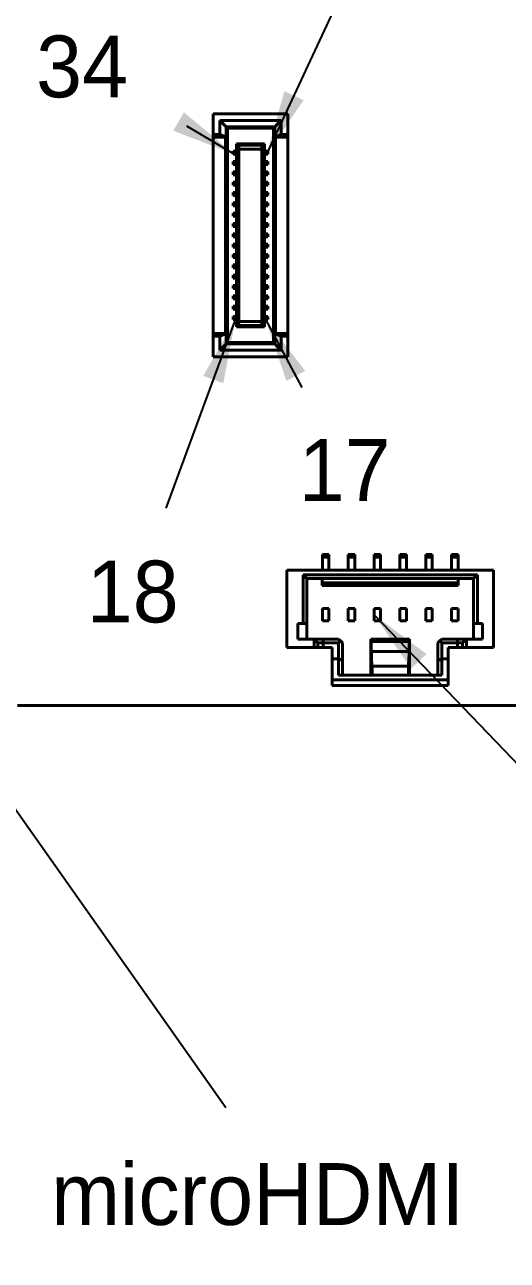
# Model space of a CAD drawing. Header units: millimetres. Extents: x 15 to 205, y 5 to 292.
# Drawn here: x 123.13 to 141.81, y 88.79 to 136.62 of the extents above; entities that cross this region are included whole.
import ezdxf

# ---------------------------------------------------------------- set-up
doc = ezdxf.new("R2010")
doc.units = ezdxf.units.MM
doc.layers.add('Annotations', color=7, linetype='Continuous')
doc.layers.add('Geometries', color=7, linetype='Continuous')
doc.dimstyles.new('ISO-25', dxfattribs={"dimtxt": 2.5, "dimasz": 2.5, "dimexe": 1.25, "dimexo": 0.625, "dimtad": 1, "dimtxsty": 'Standard', "dimcen": 2.5, "dimadec": 0, "dimazin": 0, "dimtfac": 1, "dimtmove": 0, "dimatfit": 3, "dimfxl": 1, "dimarcsym": 0})

msp = doc.modelspace()

# ---------------------------------------------------------------- linework, layer by layer
at = {"layer": 'Geometries', "linetype": 'Continuous', "lineweight": 40}
for p, q in [((130.428, 133.168), (133.308, 133.168)), ((130.428, 133.168), (130.428, 132.368)), ((133.308, 132.368), (133.308, 133.168)), ((130.678, 132.918), (130.928, 132.668)), ((133.058, 132.918), (130.678, 132.918)), ((130.678, 132.918), (130.678, 132.368)), ((130.928, 132.668), (130.978, 132.618)), ((130.928, 132.668), (130.928, 132.268)), ((132.808, 132.668), (130.928, 132.668)), ((130.978, 132.618), (130.978, 124.318)), ((130.978, 132.618), (132.758, 132.618)), ((132.808, 132.668), (132.758, 132.618)), ((132.758, 132.618), (132.758, 124.318)), ((133.058, 132.918), (132.808, 132.668)), ((132.808, 132.268), (132.808, 132.668)), ((133.058, 132.918), (133.058, 132.368)), ((130.428, 132.368), (130.678, 132.368)), ((130.428, 132.268), (130.428, 132.368)), ((130.428, 124.668), (130.428, 132.268)), ((130.903, 132.268), (130.428, 132.268)), ((130.678, 132.368), (130.928, 132.268)), ((130.903, 132.268), (130.903, 124.668)), ((130.928, 132.268), (130.903, 132.268)), ((130.928, 132.268), (130.928, 124.668)), ((133.058, 132.368), (132.808, 132.268)), ((132.808, 132.268), (132.808, 124.668)), ((132.833, 132.268), (132.808, 132.268)), ((132.833, 124.668), (132.833, 132.268)), ((132.833, 132.268), (133.308, 132.268)), ((133.058, 132.368), (133.308, 132.368)), ((133.308, 132.368), (133.308, 132.268)), ((133.308, 132.268), (133.308, 124.668)), ((131.193, 131.728), (131.215, 131.728)), ((131.193, 131.728), (131.193, 131.608)), ((131.193, 131.608), (131.215, 131.608)), ((131.264, 131.728), (131.215, 131.728)), ((131.215, 131.608), (131.215, 131.728)), ((131.264, 131.608), (131.215, 131.608)), ((131.264, 131.728), (131.323, 131.728)), ((131.323, 131.688), (131.264, 131.728)), ((131.323, 131.648), (131.264, 131.608)), ((131.323, 131.608), (131.264, 131.608)), ((131.323, 131.728), (131.323, 132.008)), ((131.323, 132.008), (131.373, 131.958)), ((131.323, 132.008), (132.413, 132.008)), ((131.323, 131.728), (131.373, 131.728)), ((131.373, 131.691), (131.323, 131.688)), ((131.323, 131.648), (131.323, 131.688)), ((131.373, 131.645), (131.323, 131.648)), ((131.323, 131.328), (131.323, 131.608)), ((131.373, 131.608), (131.323, 131.608)), ((131.423, 131.958), (131.373, 131.958)), ((131.373, 131.958), (131.373, 131.787)), ((131.373, 131.787), (131.423, 131.808)), ((131.373, 131.728), (131.373, 131.787)), ((131.373, 131.691), (131.373, 131.728)), ((131.373, 131.645), (131.373, 131.691)), ((131.373, 131.608), (131.373, 131.645)), ((131.373, 131.328), (131.373, 131.608)), ((131.423, 131.958), (131.423, 131.808)), ((132.313, 131.958), (131.423, 131.958)), ((131.423, 131.808), (132.313, 131.808)), ((131.423, 125.128), (131.423, 131.808)), ((132.313, 131.958), (132.363, 131.958)), ((132.313, 131.958), (132.313, 131.808)), ((132.313, 131.808), (132.313, 125.128)), ((132.363, 131.787), (132.313, 131.808)), ((132.413, 132.008), (132.363, 131.958)), ((132.363, 131.958), (132.363, 131.787)), ((132.363, 131.787), (132.363, 131.728)), ((132.413, 131.728), (132.363, 131.728)), ((132.363, 131.728), (132.363, 131.691)), ((132.363, 131.691), (132.413, 131.688)), ((132.363, 131.691), (132.363, 131.645)), ((132.363, 131.645), (132.413, 131.648)), ((132.363, 131.645), (132.363, 131.608)), ((132.363, 131.608), (132.413, 131.608)), ((132.363, 131.608), (132.363, 131.328)), ((132.413, 131.728), (132.413, 132.008)), ((132.413, 131.688), (132.472, 131.728)), ((132.472, 131.728), (132.413, 131.728)), ((132.413, 131.648), (132.413, 131.688)), ((132.413, 131.648), (132.472, 131.608)), ((132.413, 131.328), (132.413, 131.608)), ((132.413, 131.608), (132.472, 131.608)), ((132.472, 131.728), (132.521, 131.728)), ((132.472, 131.608), (132.521, 131.608)), ((132.543, 131.728), (132.521, 131.728)), ((132.521, 131.608), (132.521, 131.728)), ((132.543, 131.608), (132.521, 131.608)), ((132.543, 131.608), (132.543, 131.728)), ((131.193, 131.328), (131.215, 131.328)), ((131.193, 131.328), (131.193, 131.208)), ((131.193, 131.208), (131.215, 131.208)), ((131.264, 131.328), (131.215, 131.328)), ((131.215, 131.208), (131.215, 131.328)), ((131.264, 131.208), (131.215, 131.208)), ((131.264, 131.328), (131.323, 131.328)), ((131.323, 131.288), (131.264, 131.328)), ((131.323, 131.248), (131.264, 131.208)), ((131.323, 131.208), (131.264, 131.208)), ((131.323, 131.328), (131.373, 131.328)), ((131.373, 131.291), (131.323, 131.288)), ((131.323, 131.248), (131.323, 131.288)), ((131.373, 131.245), (131.323, 131.248)), ((131.323, 130.928), (131.323, 131.208)), ((131.373, 131.208), (131.323, 131.208)), ((131.373, 131.291), (131.373, 131.328)), ((131.373, 131.245), (131.373, 131.291)), ((131.373, 131.208), (131.373, 131.245)), ((131.373, 130.928), (131.373, 131.208)), ((132.363, 131.328), (132.363, 131.291)), ((132.413, 131.328), (132.363, 131.328)), ((132.363, 131.291), (132.413, 131.288)), ((132.363, 131.291), (132.363, 131.245)), ((132.363, 131.245), (132.413, 131.248)), ((132.363, 131.245), (132.363, 131.208)), ((132.363, 131.208), (132.413, 131.208)), ((132.363, 131.208), (132.363, 130.928)), ((132.413, 131.288), (132.472, 131.328)), ((132.472, 131.328), (132.413, 131.328)), ((132.413, 131.248), (132.413, 131.288)), ((132.413, 131.248), (132.472, 131.208)), ((132.413, 130.928), (132.413, 131.208)), ((132.413, 131.208), (132.472, 131.208)), ((132.472, 131.328), (132.521, 131.328)), ((132.472, 131.208), (132.521, 131.208)), ((132.543, 131.328), (132.521, 131.328)), ((132.521, 131.208), (132.521, 131.328)), ((132.543, 131.208), (132.521, 131.208)), ((132.543, 131.208), (132.543, 131.328)), ((131.193, 130.928), (131.215, 130.928)), ((131.193, 130.928), (131.193, 130.808)), ((131.193, 130.808), (131.215, 130.808)), ((131.264, 130.928), (131.215, 130.928)), ((131.215, 130.808), (131.215, 130.928)), ((131.264, 130.808), (131.215, 130.808)), ((131.264, 130.928), (131.323, 130.928)), ((131.323, 130.888), (131.264, 130.928)), ((131.323, 130.848), (131.264, 130.808)), ((131.323, 130.808), (131.264, 130.808)), ((131.323, 130.928), (131.373, 130.928)), ((131.373, 130.891), (131.323, 130.888)), ((131.323, 130.848), (131.323, 130.888)), ((131.373, 130.845), (131.323, 130.848)), ((131.323, 130.528), (131.323, 130.808)), ((131.373, 130.808), (131.323, 130.808)), ((131.373, 130.891), (131.373, 130.928)), ((131.373, 130.845), (131.373, 130.891)), ((131.373, 130.808), (131.373, 130.845)), ((131.373, 130.528), (131.373, 130.808)), ((132.413, 130.928), (132.363, 130.928)), ((132.363, 130.928), (132.363, 130.891)), ((132.363, 130.891), (132.413, 130.888)), ((132.363, 130.891), (132.363, 130.845)), ((132.363, 130.845), (132.413, 130.848)), ((132.363, 130.845), (132.363, 130.808)), ((132.363, 130.808), (132.413, 130.808)), ((132.363, 130.808), (132.363, 130.528)), ((132.472, 130.928), (132.413, 130.928)), ((132.413, 130.888), (132.472, 130.928)), ((132.413, 130.848), (132.413, 130.888)), ((132.413, 130.848), (132.472, 130.808)), ((132.413, 130.528), (132.413, 130.808)), ((132.413, 130.808), (132.472, 130.808)), ((132.472, 130.928), (132.521, 130.928)), ((132.472, 130.808), (132.521, 130.808)), ((132.543, 130.928), (132.521, 130.928)), ((132.521, 130.808), (132.521, 130.928)), ((132.543, 130.808), (132.521, 130.808)), ((132.543, 130.808), (132.543, 130.928)), ((131.193, 130.528), (131.215, 130.528)), ((131.193, 130.528), (131.193, 130.408)), ((131.193, 130.408), (131.215, 130.408)), ((131.193, 130.128), (131.215, 130.128)), ((131.193, 130.128), (131.193, 130.008)), ((131.264, 130.528), (131.215, 130.528)), ((131.215, 130.408), (131.215, 130.528)), ((131.264, 130.408), (131.215, 130.408)), ((131.264, 130.128), (131.215, 130.128)), ((131.215, 130.008), (131.215, 130.128)), ((131.264, 130.528), (131.323, 130.528)), ((131.323, 130.488), (131.264, 130.528)), ((131.323, 130.448), (131.264, 130.408)), ((131.323, 130.408), (131.264, 130.408)), ((131.264, 130.128), (131.323, 130.128)), ((131.323, 130.088), (131.264, 130.128)), ((131.323, 130.528), (131.373, 130.528)), ((131.373, 130.491), (131.323, 130.488)), ((131.323, 130.448), (131.323, 130.488)), ((131.373, 130.445), (131.323, 130.448)), ((131.323, 130.128), (131.323, 130.408)), ((131.373, 130.408), (131.323, 130.408)), ((131.323, 130.128), (131.373, 130.128)), ((131.373, 130.491), (131.373, 130.528)), ((131.373, 130.445), (131.373, 130.491)), ((131.373, 130.408), (131.373, 130.445)), ((131.373, 130.128), (131.373, 130.408)), ((131.373, 130.091), (131.373, 130.128)), ((132.413, 130.528), (132.363, 130.528)), ((132.363, 130.528), (132.363, 130.491)), ((132.363, 130.491), (132.413, 130.488)), ((132.363, 130.491), (132.363, 130.445)), ((132.363, 130.445), (132.413, 130.448)), ((132.363, 130.445), (132.363, 130.408)), ((132.363, 130.408), (132.413, 130.408)), ((132.363, 130.408), (132.363, 130.128)), ((132.413, 130.128), (132.363, 130.128)), ((132.363, 130.128), (132.363, 130.091)), ((132.413, 130.488), (132.472, 130.528)), ((132.472, 130.528), (132.413, 130.528)), ((132.413, 130.448), (132.413, 130.488)), ((132.413, 130.448), (132.472, 130.408)), ((132.413, 130.128), (132.413, 130.408)), ((132.413, 130.408), (132.472, 130.408)), ((132.472, 130.128), (132.413, 130.128)), ((132.413, 130.088), (132.472, 130.128)), ((132.472, 130.528), (132.521, 130.528)), ((132.472, 130.408), (132.521, 130.408)), ((132.472, 130.128), (132.521, 130.128)), ((132.543, 130.528), (132.521, 130.528)), ((132.521, 130.408), (132.521, 130.528)), ((132.543, 130.408), (132.521, 130.408)), ((132.521, 130.008), (132.521, 130.128)), ((132.543, 130.128), (132.521, 130.128)), ((132.543, 130.408), (132.543, 130.528)), ((132.543, 130.008), (132.543, 130.128)), ((131.193, 130.008), (131.215, 130.008)), ((131.193, 129.728), (131.215, 129.728)), ((131.193, 129.728), (131.193, 129.608)), ((131.264, 130.008), (131.215, 130.008)), ((131.264, 129.728), (131.215, 129.728)), ((131.215, 129.608), (131.215, 129.728)), ((131.323, 130.048), (131.264, 130.008)), ((131.323, 130.008), (131.264, 130.008)), ((131.264, 129.728), (131.323, 129.728)), ((131.323, 129.688), (131.264, 129.728)), ((131.323, 129.648), (131.264, 129.608)), ((131.373, 130.091), (131.323, 130.088)), ((131.323, 130.048), (131.323, 130.088)), ((131.373, 130.045), (131.323, 130.048)), ((131.323, 129.728), (131.323, 130.008)), ((131.373, 130.008), (131.323, 130.008)), ((131.323, 129.728), (131.373, 129.728)), ((131.373, 129.691), (131.323, 129.688)), ((131.323, 129.648), (131.323, 129.688)), ((131.373, 129.645), (131.323, 129.648)), ((131.373, 130.045), (131.373, 130.091)), ((131.373, 130.008), (131.373, 130.045)), ((131.373, 129.728), (131.373, 130.008)), ((131.373, 129.691), (131.373, 129.728)), ((131.373, 129.645), (131.373, 129.691)), ((131.373, 129.608), (131.373, 129.645)), ((132.363, 130.091), (132.413, 130.088)), ((132.363, 130.091), (132.363, 130.045)), ((132.363, 130.045), (132.413, 130.048)), ((132.363, 130.045), (132.363, 130.008)), ((132.363, 130.008), (132.413, 130.008)), ((132.363, 130.008), (132.363, 129.728)), ((132.413, 129.728), (132.363, 129.728)), ((132.363, 129.728), (132.363, 129.691)), ((132.363, 129.691), (132.363, 129.645)), ((132.363, 129.691), (132.413, 129.688)), ((132.363, 129.645), (132.413, 129.648)), ((132.363, 129.645), (132.363, 129.608)), ((132.413, 130.048), (132.413, 130.088)), ((132.413, 130.048), (132.472, 130.008)), ((132.413, 129.728), (132.413, 130.008)), ((132.413, 130.008), (132.472, 130.008)), ((132.413, 129.688), (132.472, 129.728)), ((132.472, 129.728), (132.413, 129.728)), ((132.413, 129.648), (132.413, 129.688)), ((132.413, 129.648), (132.472, 129.608)), ((132.472, 130.008), (132.521, 130.008)), ((132.472, 129.728), (132.521, 129.728)), ((132.543, 130.008), (132.521, 130.008)), ((132.521, 129.608), (132.521, 129.728)), ((132.543, 129.728), (132.521, 129.728)), ((132.543, 129.608), (132.543, 129.728)), ((131.193, 129.608), (131.215, 129.608)), ((131.193, 129.328), (131.193, 129.208)), ((131.193, 129.328), (131.215, 129.328)), ((131.193, 129.208), (131.215, 129.208)), ((131.264, 129.608), (131.215, 129.608)), ((131.264, 129.328), (131.215, 129.328)), ((131.215, 129.208), (131.215, 129.328)), ((131.264, 129.208), (131.215, 129.208)), ((131.323, 129.608), (131.264, 129.608)), ((131.264, 129.328), (131.323, 129.328)), ((131.323, 129.288), (131.264, 129.328)), ((131.323, 129.248), (131.264, 129.208)), ((131.323, 129.208), (131.264, 129.208)), ((131.323, 129.328), (131.323, 129.608)), ((131.373, 129.608), (131.323, 129.608)), ((131.323, 129.328), (131.373, 129.328)), ((131.373, 129.291), (131.323, 129.288)), ((131.323, 129.248), (131.323, 129.288)), ((131.373, 129.245), (131.323, 129.248)), ((131.323, 128.928), (131.323, 129.208)), ((131.373, 129.208), (131.323, 129.208)), ((131.373, 129.328), (131.373, 129.608)), ((131.373, 129.291), (131.373, 129.328)), ((131.373, 129.245), (131.373, 129.291)), ((131.373, 129.208), (131.373, 129.245)), ((131.373, 128.928), (131.373, 129.208)), ((132.363, 129.608), (132.413, 129.608)), ((132.363, 129.608), (132.363, 129.328)), ((132.413, 129.328), (132.363, 129.328)), ((132.363, 129.328), (132.363, 129.291)), ((132.363, 129.291), (132.413, 129.288)), ((132.363, 129.291), (132.363, 129.245)), ((132.363, 129.245), (132.413, 129.248)), ((132.363, 129.245), (132.363, 129.208)), ((132.363, 129.208), (132.413, 129.208)), ((132.363, 129.208), (132.363, 128.928)), ((132.413, 129.328), (132.413, 129.608)), ((132.413, 129.608), (132.472, 129.608)), ((132.472, 129.328), (132.413, 129.328)), ((132.413, 129.288), (132.472, 129.328)), ((132.413, 129.248), (132.413, 129.288)), ((132.413, 129.248), (132.472, 129.208)), ((132.413, 128.928), (132.413, 129.208)), ((132.413, 129.208), (132.472, 129.208)), ((132.472, 129.608), (132.521, 129.608)), ((132.472, 129.328), (132.521, 129.328)), ((132.472, 129.208), (132.521, 129.208)), ((132.543, 129.608), (132.521, 129.608)), ((132.543, 129.328), (132.521, 129.328)), ((132.521, 129.208), (132.521, 129.328)), ((132.543, 129.208), (132.521, 129.208)), ((132.543, 129.208), (132.543, 129.328)), ((131.193, 128.928), (131.215, 128.928)), ((131.193, 128.928), (131.193, 128.808)), ((131.193, 128.808), (131.215, 128.808)), ((131.264, 128.928), (131.215, 128.928)), ((131.215, 128.808), (131.215, 128.928)), ((131.264, 128.808), (131.215, 128.808)), ((131.264, 128.928), (131.323, 128.928)), ((131.323, 128.888), (131.264, 128.928)), ((131.323, 128.848), (131.264, 128.808)), ((131.323, 128.808), (131.264, 128.808)), ((131.323, 128.928), (131.373, 128.928)), ((131.373, 128.891), (131.323, 128.888)), ((131.323, 128.848), (131.323, 128.888)), ((131.373, 128.845), (131.323, 128.848)), ((131.323, 128.528), (131.323, 128.808)), ((131.373, 128.808), (131.323, 128.808)), ((131.373, 128.891), (131.373, 128.928)), ((131.373, 128.845), (131.373, 128.891)), ((131.373, 128.808), (131.373, 128.845)), ((131.373, 128.528), (131.373, 128.808)), ((132.413, 128.928), (132.363, 128.928)), ((132.363, 128.928), (132.363, 128.891)), ((132.363, 128.891), (132.413, 128.888)), ((132.363, 128.891), (132.363, 128.845)), ((132.363, 128.845), (132.413, 128.848)), ((132.363, 128.845), (132.363, 128.808)), ((132.363, 128.808), (132.363, 128.528)), ((132.363, 128.808), (132.413, 128.808)), ((132.472, 128.928), (132.413, 128.928)), ((132.413, 128.888), (132.472, 128.928)), ((132.413, 128.848), (132.413, 128.888)), ((132.413, 128.848), (132.472, 128.808)), ((132.413, 128.528), (132.413, 128.808)), ((132.413, 128.808), (132.472, 128.808)), ((132.472, 128.928), (132.521, 128.928)), ((132.472, 128.808), (132.521, 128.808)), ((132.521, 128.808), (132.521, 128.928)), ((132.543, 128.928), (132.521, 128.928)), ((132.543, 128.808), (132.521, 128.808)), ((132.543, 128.808), (132.543, 128.928)), ((131.193, 128.528), (131.193, 128.408)), ((131.193, 128.528), (131.215, 128.528)), ((131.193, 128.408), (131.215, 128.408)), ((131.264, 128.528), (131.215, 128.528)), ((131.215, 128.408), (131.215, 128.528)), ((131.264, 128.408), (131.215, 128.408)), ((131.264, 128.528), (131.323, 128.528)), ((131.323, 128.488), (131.264, 128.528)), ((131.323, 128.448), (131.264, 128.408)), ((131.323, 128.408), (131.264, 128.408)), ((131.323, 128.528), (131.373, 128.528)), ((131.373, 128.491), (131.323, 128.488)), ((131.323, 128.448), (131.323, 128.488)), ((131.373, 128.445), (131.323, 128.448)), ((131.323, 128.128), (131.323, 128.408)), ((131.373, 128.408), (131.323, 128.408)), ((131.373, 128.491), (131.373, 128.528)), ((131.373, 128.445), (131.373, 128.491)), ((131.373, 128.408), (131.373, 128.445)), ((131.373, 128.128), (131.373, 128.408)), ((132.363, 128.528), (132.363, 128.491)), ((132.413, 128.528), (132.363, 128.528)), ((132.363, 128.491), (132.413, 128.488)), ((132.363, 128.491), (132.363, 128.445)), ((132.363, 128.445), (132.413, 128.448)), ((132.363, 128.445), (132.363, 128.408)), ((132.363, 128.408), (132.413, 128.408)), ((132.363, 128.408), (132.363, 128.128)), ((132.472, 128.528), (132.413, 128.528)), ((132.413, 128.488), (132.472, 128.528)), ((132.413, 128.448), (132.413, 128.488)), ((132.413, 128.448), (132.472, 128.408)), ((132.413, 128.128), (132.413, 128.408)), ((132.413, 128.408), (132.472, 128.408)), ((132.472, 128.528), (132.521, 128.528)), ((132.472, 128.408), (132.521, 128.408)), ((132.543, 128.528), (132.521, 128.528)), ((132.521, 128.408), (132.521, 128.528)), ((132.543, 128.408), (132.521, 128.408)), ((132.543, 128.408), (132.543, 128.528)), ((131.193, 128.128), (131.215, 128.128)), ((131.193, 128.128), (131.193, 128.008)), ((131.193, 128.008), (131.215, 128.008)), ((131.193, 127.728), (131.215, 127.728)), ((131.193, 127.728), (131.193, 127.608)), ((131.264, 128.128), (131.215, 128.128)), ((131.215, 128.008), (131.215, 128.128)), ((131.264, 128.008), (131.215, 128.008)), ((131.264, 127.728), (131.215, 127.728)), ((131.215, 127.608), (131.215, 127.728)), ((131.264, 128.128), (131.323, 128.128)), ((131.323, 128.088), (131.264, 128.128)), ((131.323, 128.048), (131.264, 128.008)), ((131.323, 128.008), (131.264, 128.008)), ((131.323, 127.688), (131.264, 127.728)), ((131.264, 127.728), (131.323, 127.728)), ((131.323, 128.128), (131.373, 128.128)), ((131.373, 128.091), (131.323, 128.088)), ((131.323, 128.048), (131.323, 128.088)), ((131.373, 128.045), (131.323, 128.048)), ((131.323, 127.728), (131.323, 128.008)), ((131.373, 128.008), (131.323, 128.008)), ((131.323, 127.728), (131.373, 127.728)), ((131.373, 128.091), (131.373, 128.128)), ((131.373, 128.045), (131.373, 128.091)), ((131.373, 128.008), (131.373, 128.045)), ((131.373, 127.728), (131.373, 128.008)), ((131.373, 127.691), (131.373, 127.728)), ((132.413, 128.128), (132.363, 128.128)), ((132.363, 128.128), (132.363, 128.091)), ((132.363, 128.091), (132.413, 128.088)), ((132.363, 128.091), (132.363, 128.045)), ((132.363, 128.045), (132.413, 128.048)), ((132.363, 128.045), (132.363, 128.008)), ((132.363, 128.008), (132.413, 128.008)), ((132.363, 128.008), (132.363, 127.728)), ((132.363, 127.728), (132.363, 127.691)), ((132.413, 127.728), (132.363, 127.728)), ((132.413, 128.088), (132.472, 128.128)), ((132.472, 128.128), (132.413, 128.128)), ((132.413, 128.048), (132.413, 128.088)), ((132.413, 128.048), (132.472, 128.008)), ((132.413, 127.728), (132.413, 128.008)), ((132.413, 128.008), (132.472, 128.008)), ((132.472, 127.728), (132.413, 127.728)), ((132.413, 127.688), (132.472, 127.728)), ((132.472, 128.128), (132.521, 128.128)), ((132.472, 128.008), (132.521, 128.008)), ((132.472, 127.728), (132.521, 127.728)), ((132.543, 128.128), (132.521, 128.128)), ((132.521, 128.008), (132.521, 128.128)), ((132.543, 128.008), (132.521, 128.008)), ((132.521, 127.608), (132.521, 127.728)), ((132.543, 127.728), (132.521, 127.728)), ((132.543, 128.008), (132.543, 128.128)), ((132.543, 127.608), (132.543, 127.728)), ((131.193, 127.608), (131.215, 127.608)), ((131.193, 127.328), (131.193, 127.208)), ((131.193, 127.328), (131.215, 127.328)), ((131.264, 127.608), (131.215, 127.608)), ((131.215, 127.208), (131.215, 127.328)), ((131.264, 127.328), (131.215, 127.328)), ((131.323, 127.648), (131.264, 127.608)), ((131.323, 127.608), (131.264, 127.608)), ((131.264, 127.328), (131.323, 127.328)), ((131.323, 127.288), (131.264, 127.328)), ((131.323, 127.248), (131.264, 127.208)), ((131.373, 127.691), (131.323, 127.688)), ((131.323, 127.648), (131.323, 127.688)), ((131.373, 127.645), (131.323, 127.648)), ((131.323, 127.328), (131.323, 127.608)), ((131.373, 127.608), (131.323, 127.608)), ((131.323, 127.328), (131.373, 127.328)), ((131.373, 127.291), (131.323, 127.288)), ((131.323, 127.248), (131.323, 127.288)), ((131.373, 127.245), (131.323, 127.248)), ((131.373, 127.645), (131.373, 127.691)), ((131.373, 127.608), (131.373, 127.645)), ((131.373, 127.328), (131.373, 127.608)), ((131.373, 127.291), (131.373, 127.328)), ((131.373, 127.245), (131.373, 127.291)), ((131.373, 127.208), (131.373, 127.245)), ((132.363, 127.691), (132.413, 127.688)), ((132.363, 127.691), (132.363, 127.645)), ((132.363, 127.645), (132.413, 127.648)), ((132.363, 127.645), (132.363, 127.608)), ((132.363, 127.608), (132.413, 127.608)), ((132.363, 127.608), (132.363, 127.328)), ((132.413, 127.328), (132.363, 127.328)), ((132.363, 127.328), (132.363, 127.291)), ((132.363, 127.291), (132.413, 127.288)), ((132.363, 127.291), (132.363, 127.245)), ((132.363, 127.245), (132.413, 127.248)), ((132.363, 127.245), (132.363, 127.208)), ((132.413, 127.648), (132.413, 127.688)), ((132.413, 127.648), (132.472, 127.608)), ((132.413, 127.328), (132.413, 127.608)), ((132.413, 127.608), (132.472, 127.608)), ((132.413, 127.288), (132.472, 127.328)), ((132.472, 127.328), (132.413, 127.328)), ((132.413, 127.248), (132.413, 127.288)), ((132.413, 127.248), (132.472, 127.208)), ((132.472, 127.608), (132.521, 127.608)), ((132.472, 127.328), (132.521, 127.328)), ((132.543, 127.608), (132.521, 127.608)), ((132.543, 127.328), (132.521, 127.328)), ((132.521, 127.208), (132.521, 127.328)), ((132.543, 127.208), (132.543, 127.328)), ((131.193, 127.208), (131.215, 127.208)), ((131.193, 126.928), (131.215, 126.928)), ((131.193, 126.928), (131.193, 126.808)), ((131.193, 126.808), (131.215, 126.808)), ((131.264, 127.208), (131.215, 127.208)), ((131.215, 126.808), (131.215, 126.928)), ((131.264, 126.928), (131.215, 126.928)), ((131.264, 126.808), (131.215, 126.808)), ((131.323, 127.208), (131.264, 127.208)), ((131.264, 126.928), (131.323, 126.928)), ((131.323, 126.888), (131.264, 126.928)), ((131.323, 126.848), (131.264, 126.808)), ((131.323, 126.808), (131.264, 126.808)), ((131.323, 126.928), (131.323, 127.208)), ((131.373, 127.208), (131.323, 127.208)), ((131.323, 126.928), (131.373, 126.928)), ((131.373, 126.891), (131.323, 126.888)), ((131.323, 126.848), (131.323, 126.888)), ((131.373, 126.845), (131.323, 126.848)), ((131.323, 126.528), (131.323, 126.808)), ((131.373, 126.808), (131.323, 126.808)), ((131.373, 126.928), (131.373, 127.208)), ((131.373, 126.891), (131.373, 126.928)), ((131.373, 126.845), (131.373, 126.891)), ((131.373, 126.808), (131.373, 126.845)), ((131.373, 126.528), (131.373, 126.808)), ((132.363, 127.208), (132.413, 127.208)), ((132.363, 127.208), (132.363, 126.928)), ((132.413, 126.928), (132.363, 126.928)), ((132.363, 126.928), (132.363, 126.891)), ((132.363, 126.891), (132.413, 126.888)), ((132.363, 126.891), (132.363, 126.845)), ((132.363, 126.845), (132.413, 126.848)), ((132.363, 126.845), (132.363, 126.808)), ((132.363, 126.808), (132.363, 126.528)), ((132.363, 126.808), (132.413, 126.808)), ((132.413, 126.928), (132.413, 127.208)), ((132.413, 127.208), (132.472, 127.208)), ((132.413, 126.888), (132.472, 126.928)), ((132.472, 126.928), (132.413, 126.928)), ((132.413, 126.848), (132.413, 126.888)), ((132.413, 126.848), (132.472, 126.808)), ((132.413, 126.528), (132.413, 126.808)), ((132.413, 126.808), (132.472, 126.808)), ((132.472, 127.208), (132.521, 127.208)), ((132.472, 126.928), (132.521, 126.928)), ((132.472, 126.808), (132.521, 126.808)), ((132.543, 127.208), (132.521, 127.208)), ((132.543, 126.928), (132.521, 126.928)), ((132.521, 126.808), (132.521, 126.928)), ((132.543, 126.808), (132.521, 126.808)), ((132.543, 126.808), (132.543, 126.928)), ((131.193, 126.528), (131.215, 126.528)), ((131.193, 126.528), (131.193, 126.408)), ((131.193, 126.408), (131.215, 126.408)), ((131.215, 126.408), (131.215, 126.528)), ((131.264, 126.528), (131.215, 126.528)), ((131.264, 126.408), (131.215, 126.408)), ((131.264, 126.528), (131.323, 126.528)), ((131.323, 126.488), (131.264, 126.528)), ((131.323, 126.448), (131.264, 126.408)), ((131.323, 126.408), (131.264, 126.408)), ((131.323, 126.528), (131.373, 126.528)), ((131.373, 126.491), (131.323, 126.488)), ((131.323, 126.448), (131.323, 126.488)), ((131.373, 126.445), (131.323, 126.448)), ((131.323, 126.128), (131.323, 126.408)), ((131.373, 126.408), (131.323, 126.408)), ((131.373, 126.491), (131.373, 126.528)), ((131.373, 126.445), (131.373, 126.491)), ((131.373, 126.408), (131.373, 126.445)), ((131.373, 126.128), (131.373, 126.408)), ((132.413, 126.528), (132.363, 126.528)), ((132.363, 126.528), (132.363, 126.491)), ((132.363, 126.491), (132.413, 126.488)), ((132.363, 126.491), (132.363, 126.445)), ((132.363, 126.445), (132.413, 126.448)), ((132.363, 126.445), (132.363, 126.408)), ((132.363, 126.408), (132.413, 126.408)), ((132.363, 126.408), (132.363, 126.128)), ((132.472, 126.528), (132.413, 126.528)), ((132.413, 126.488), (132.472, 126.528)), ((132.413, 126.448), (132.413, 126.488)), ((132.413, 126.448), (132.472, 126.408)), ((132.413, 126.128), (132.413, 126.408)), ((132.413, 126.408), (132.472, 126.408)), ((132.472, 126.528), (132.521, 126.528)), ((132.472, 126.408), (132.521, 126.408)), ((132.521, 126.408), (132.521, 126.528)), ((132.543, 126.528), (132.521, 126.528)), ((132.543, 126.408), (132.521, 126.408)), ((132.543, 126.408), (132.543, 126.528)), ((131.193, 126.128), (131.215, 126.128)), ((131.193, 126.128), (131.193, 126.008)), ((131.193, 126.008), (131.215, 126.008)), ((131.264, 126.128), (131.215, 126.128)), ((131.215, 126.008), (131.215, 126.128)), ((131.264, 126.008), (131.215, 126.008)), ((131.264, 126.128), (131.323, 126.128)), ((131.323, 126.088), (131.264, 126.128)), ((131.323, 126.048), (131.264, 126.008)), ((131.323, 126.008), (131.264, 126.008)), ((131.323, 126.128), (131.373, 126.128)), ((131.373, 126.091), (131.323, 126.088)), ((131.323, 126.048), (131.323, 126.088)), ((131.373, 126.045), (131.323, 126.048)), ((131.323, 125.728), (131.323, 126.008)), ((131.373, 126.008), (131.323, 126.008)), ((131.373, 126.091), (131.373, 126.128)), ((131.373, 126.045), (131.373, 126.091)), ((131.373, 126.008), (131.373, 126.045)), ((131.373, 125.728), (131.373, 126.008)), ((132.413, 126.128), (132.363, 126.128)), ((132.363, 126.128), (132.363, 126.091)), ((132.363, 126.091), (132.363, 126.045)), ((132.363, 126.091), (132.413, 126.088)), ((132.363, 126.045), (132.413, 126.048)), ((132.363, 126.045), (132.363, 126.008)), ((132.363, 126.008), (132.363, 125.728)), ((132.363, 126.008), (132.413, 126.008)), ((132.472, 126.128), (132.413, 126.128)), ((132.413, 126.088), (132.472, 126.128)), ((132.413, 126.048), (132.413, 126.088)), ((132.413, 126.048), (132.472, 126.008)), ((132.413, 125.728), (132.413, 126.008)), ((132.413, 126.008), (132.472, 126.008)), ((132.472, 126.128), (132.521, 126.128)), ((132.472, 126.008), (132.521, 126.008)), ((132.521, 126.008), (132.521, 126.128)), ((132.543, 126.128), (132.521, 126.128)), ((132.543, 126.008), (132.521, 126.008)), ((132.543, 126.008), (132.543, 126.128)), ((131.193, 125.728), (131.215, 125.728)), ((131.193, 125.728), (131.193, 125.608)), ((131.193, 125.608), (131.215, 125.608)), ((131.193, 125.328), (131.215, 125.328)), ((131.193, 125.328), (131.193, 125.208)), ((131.264, 125.728), (131.215, 125.728)), ((131.215, 125.608), (131.215, 125.728)), ((131.264, 125.608), (131.215, 125.608)), ((131.264, 125.328), (131.215, 125.328)), ((131.215, 125.208), (131.215, 125.328)), ((131.264, 125.728), (131.323, 125.728)), ((131.323, 125.688), (131.264, 125.728)), ((131.323, 125.648), (131.264, 125.608)), ((131.323, 125.608), (131.264, 125.608)), ((131.264, 125.328), (131.323, 125.328)), ((131.323, 125.288), (131.264, 125.328)), ((131.323, 125.728), (131.373, 125.728)), ((131.373, 125.691), (131.323, 125.688)), ((131.323, 125.648), (131.323, 125.688)), ((131.373, 125.645), (131.323, 125.648)), ((131.323, 125.328), (131.323, 125.608)), ((131.373, 125.608), (131.323, 125.608)), ((131.323, 125.328), (131.373, 125.328)), ((131.373, 125.691), (131.373, 125.728)), ((131.373, 125.645), (131.373, 125.691)), ((131.373, 125.608), (131.373, 125.645)), ((131.373, 125.328), (131.373, 125.608)), ((131.373, 125.291), (131.373, 125.328)), ((132.413, 125.728), (132.363, 125.728)), ((132.363, 125.728), (132.363, 125.691)), ((132.363, 125.691), (132.413, 125.688)), ((132.363, 125.691), (132.363, 125.645)), ((132.363, 125.645), (132.413, 125.648)), ((132.363, 125.645), (132.363, 125.608)), ((132.363, 125.608), (132.413, 125.608)), ((132.363, 125.608), (132.363, 125.328)), ((132.413, 125.328), (132.363, 125.328)), ((132.363, 125.328), (132.363, 125.291)), ((132.472, 125.728), (132.413, 125.728)), ((132.413, 125.688), (132.472, 125.728)), ((132.413, 125.648), (132.413, 125.688)), ((132.413, 125.648), (132.472, 125.608)), ((132.413, 125.328), (132.413, 125.608)), ((132.413, 125.608), (132.472, 125.608)), ((132.413, 125.288), (132.472, 125.328)), ((132.472, 125.328), (132.413, 125.328)), ((132.472, 125.728), (132.521, 125.728)), ((132.472, 125.608), (132.521, 125.608)), ((132.472, 125.328), (132.521, 125.328)), ((132.543, 125.728), (132.521, 125.728)), ((132.521, 125.608), (132.521, 125.728)), ((132.543, 125.608), (132.521, 125.608)), ((132.543, 125.328), (132.521, 125.328)), ((132.521, 125.208), (132.521, 125.328)), ((132.543, 125.608), (132.543, 125.728)), ((132.543, 125.208), (132.543, 125.328)), ((131.193, 125.208), (131.215, 125.208)), ((131.264, 125.208), (131.215, 125.208)), ((131.323, 125.248), (131.264, 125.208)), ((131.323, 125.208), (131.264, 125.208)), ((131.373, 125.291), (131.323, 125.288)), ((131.323, 125.248), (131.323, 125.288)), ((131.373, 125.245), (131.323, 125.248)), ((131.323, 124.928), (131.323, 125.208)), ((131.373, 125.208), (131.323, 125.208)), ((131.373, 124.978), (131.323, 124.928)), ((131.323, 124.928), (132.413, 124.928)), ((131.373, 125.245), (131.373, 125.291)), ((131.373, 125.208), (131.373, 125.245)), ((131.373, 125.149), (131.373, 125.208)), ((131.373, 125.149), (131.423, 125.128)), ((131.373, 124.978), (131.373, 125.149)), ((131.373, 124.978), (131.423, 124.978)), ((132.313, 125.128), (131.423, 125.128)), ((131.423, 124.978), (131.423, 125.128)), ((132.313, 124.978), (131.423, 124.978)), ((132.363, 125.149), (132.313, 125.128)), ((132.313, 124.978), (132.313, 125.128)), ((132.363, 124.978), (132.313, 124.978)), ((132.363, 125.291), (132.413, 125.288)), ((132.363, 125.291), (132.363, 125.245)), ((132.363, 125.245), (132.413, 125.248)), ((132.363, 125.245), (132.363, 125.208)), ((132.363, 125.208), (132.413, 125.208)), ((132.363, 125.208), (132.363, 125.149)), ((132.363, 124.978), (132.363, 125.149)), ((132.363, 124.978), (132.413, 124.928)), ((132.413, 125.248), (132.413, 125.288)), ((132.413, 125.248), (132.472, 125.208)), ((132.413, 124.928), (132.413, 125.208)), ((132.413, 125.208), (132.472, 125.208)), ((132.472, 125.208), (132.521, 125.208)), ((132.543, 125.208), (132.521, 125.208)), ((130.428, 124.668), (130.903, 124.668)), ((130.428, 124.568), (130.428, 124.668)), ((130.678, 124.568), (130.428, 124.568)), ((130.428, 123.768), (130.428, 124.568)), ((130.678, 124.568), (130.928, 124.668)), ((130.678, 124.018), (130.678, 124.568)), ((130.903, 124.668), (130.928, 124.668)), ((130.928, 124.668), (130.928, 124.268)), ((132.833, 124.668), (132.808, 124.668)), ((132.808, 124.268), (132.808, 124.668)), ((133.058, 124.568), (132.808, 124.668)), ((132.833, 124.668), (133.308, 124.668)), ((133.058, 124.568), (133.308, 124.568)), ((133.058, 124.018), (133.058, 124.568)), ((133.308, 124.568), (133.308, 124.668)), ((133.308, 123.768), (133.308, 124.568)), ((130.678, 124.018), (130.928, 124.268)), ((130.678, 124.018), (133.058, 124.018)), ((130.978, 124.318), (130.928, 124.268)), ((130.928, 124.268), (132.808, 124.268)), ((130.978, 124.318), (132.758, 124.318)), ((132.808, 124.268), (132.758, 124.318)), ((133.058, 124.018), (132.808, 124.268)), ((130.428, 123.768), (133.308, 123.768)), ((134.653, 116.108), (134.653, 116.008)), ((134.653, 116.108), (134.903, 116.108)), ((134.653, 116.008), (134.653, 115.508)), ((134.653, 116.008), (134.903, 116.008)), ((134.903, 116.108), (134.903, 116.008)), ((134.903, 116.008), (134.903, 115.508)), ((135.653, 116.108), (135.653, 116.008)), ((135.653, 116.108), (135.903, 116.108)), ((135.653, 116.008), (135.653, 115.508)), ((135.653, 116.008), (135.903, 116.008)), ((135.903, 116.108), (135.903, 116.008)), ((135.903, 116.008), (135.903, 115.508)), ((136.653, 116.108), (136.653, 116.008)), ((136.653, 116.108), (136.903, 116.108)), ((136.653, 116.008), (136.653, 115.508)), ((136.653, 116.008), (136.903, 116.008)), ((136.903, 116.108), (136.903, 116.008)), ((136.903, 116.008), (136.903, 115.508)), ((137.653, 116.108), (137.653, 116.008)), ((137.653, 116.108), (137.903, 116.108)), ((137.653, 116.008), (137.653, 115.508)), ((137.653, 116.008), (137.903, 116.008)), ((137.903, 116.108), (137.903, 116.008)), ((137.903, 116.008), (137.903, 115.508)), ((138.653, 116.108), (138.653, 116.008)), ((138.653, 116.108), (138.903, 116.108)), ((138.653, 116.008), (138.653, 115.508)), ((138.653, 116.008), (138.903, 116.008)), ((138.903, 116.108), (138.903, 116.008)), ((138.903, 116.008), (138.903, 115.508)), ((139.653, 116.108), (139.653, 116.008)), ((139.653, 116.108), (139.903, 116.108)), ((139.653, 116.008), (139.653, 115.508)), ((139.653, 116.008), (139.903, 116.008)), ((139.903, 116.108), (139.903, 116.008)), ((139.903, 116.008), (139.903, 115.508)), ((134.653, 115.508), (133.278, 115.508)), ((133.278, 112.508), (133.278, 115.508)), ((134.053, 115.178), (133.903, 115.328)), ((133.903, 113.438), (133.903, 115.328)), ((140.653, 115.328), (133.903, 115.328)), ((134.903, 115.508), (134.653, 115.508)), ((135.653, 115.508), (134.903, 115.508)), ((135.903, 115.508), (135.653, 115.508)), ((136.653, 115.508), (135.903, 115.508)), ((136.903, 115.508), (136.653, 115.508)), ((137.653, 115.508), (136.903, 115.508)), ((137.903, 115.508), (137.653, 115.508)), ((138.653, 115.508), (137.903, 115.508)), ((138.903, 115.508), (138.653, 115.508)), ((139.653, 115.508), (138.903, 115.508)), ((139.903, 115.508), (139.653, 115.508)), ((141.278, 115.508), (139.903, 115.508)), ((140.653, 115.328), (140.503, 115.178)), ((140.653, 115.328), (140.653, 113.438)), ((141.278, 112.508), (141.278, 115.508)), ((134.053, 113.438), (134.053, 115.178)), ((134.643, 115.178), (134.053, 115.178)), ((134.643, 115.008), (134.643, 115.178)), ((139.913, 115.178), (134.643, 115.178)), ((134.643, 114.908), (134.643, 115.008)), ((139.913, 115.008), (134.643, 115.008)), ((139.913, 114.908), (134.643, 114.908)), ((139.913, 115.178), (139.913, 115.008)), ((140.503, 115.178), (139.913, 115.178)), ((139.913, 115.008), (139.913, 114.908)), ((140.503, 115.178), (140.503, 113.438)), ((134.653, 114.018), (134.903, 114.018)), ((134.653, 114.018), (134.653, 113.538)), ((134.903, 114.018), (134.903, 113.538)), ((135.653, 114.018), (135.903, 114.018)), ((135.653, 114.018), (135.653, 113.538)), ((135.903, 114.018), (135.903, 113.538)), ((136.653, 114.018), (136.903, 114.018)), ((136.653, 114.018), (136.653, 113.538)), ((136.903, 114.018), (136.903, 113.538)), ((137.653, 114.018), (137.903, 114.018)), ((137.653, 114.018), (137.653, 113.538)), ((137.903, 114.018), (137.903, 113.538)), ((138.653, 114.018), (138.903, 114.018)), ((138.653, 114.018), (138.653, 113.538)), ((138.903, 114.018), (138.903, 113.538)), ((139.653, 114.018), (139.903, 114.018)), ((139.653, 114.018), (139.653, 113.538)), ((139.903, 114.018), (139.903, 113.538)), ((133.703, 113.438), (133.703, 112.838)), ((133.903, 113.438), (133.703, 113.438)), ((134.053, 113.438), (133.903, 113.438)), ((134.053, 112.838), (134.053, 113.438)), ((134.653, 113.538), (134.903, 113.538)), ((135.653, 113.538), (135.903, 113.538)), ((136.653, 113.538), (136.903, 113.538)), ((137.653, 113.538), (137.903, 113.538)), ((138.653, 113.538), (138.903, 113.538)), ((139.653, 113.538), (139.903, 113.538)), ((140.503, 112.838), (140.503, 113.438)), ((140.653, 113.438), (140.503, 113.438)), ((140.853, 113.438), (140.653, 113.438)), ((140.853, 112.838), (140.853, 113.438)), ((134.328, 112.508), (133.278, 112.508)), ((134.053, 112.838), (133.703, 112.838)), ((134.328, 112.838), (134.053, 112.838)), ((134.478, 112.688), (134.328, 112.838)), ((134.328, 112.838), (134.678, 112.838)), ((134.328, 112.508), (134.328, 112.838)), ((134.478, 112.508), (134.328, 112.508)), ((134.478, 112.688), (134.678, 112.688)), ((134.478, 112.508), (134.478, 112.688)), ((134.678, 112.508), (134.478, 112.508)), ((134.678, 112.838), (134.678, 112.688)), ((134.678, 112.838), (135.278, 112.838)), ((134.678, 112.688), (135.278, 112.688)), ((134.678, 112.508), (134.678, 112.688)), ((135.028, 112.508), (134.678, 112.508)), ((135.028, 112.073), (135.028, 112.508)), ((135.278, 112.838), (135.353, 112.763)), ((135.353, 112.763), (135.278, 112.688)), ((135.278, 112.073), (135.278, 112.688)), ((135.428, 112.688), (135.353, 112.763)), ((135.428, 112.011), (135.428, 112.688)), ((138.028, 112.838), (136.528, 112.838)), ((136.547, 112.738), (136.528, 112.838)), ((136.528, 111.438), (136.528, 112.838)), ((138.009, 112.738), (136.547, 112.738)), ((136.547, 112.358), (136.547, 112.738)), ((138.009, 112.738), (138.028, 112.838)), ((138.009, 112.358), (138.009, 112.738)), ((138.028, 111.438), (138.028, 112.838)), ((139.128, 112.688), (139.203, 112.763)), ((139.128, 112.688), (139.128, 112.011)), ((139.203, 112.763), (139.278, 112.838)), ((139.278, 112.688), (139.203, 112.763)), ((139.278, 112.838), (139.878, 112.838)), ((139.278, 112.688), (139.278, 112.073)), ((139.278, 112.688), (139.878, 112.688)), ((139.878, 112.508), (139.528, 112.508)), ((139.528, 112.073), (139.528, 112.508)), ((139.878, 112.838), (140.228, 112.838)), ((139.878, 112.838), (139.878, 112.688)), ((139.878, 112.688), (140.078, 112.688)), ((139.878, 112.688), (139.878, 112.508)), ((140.078, 112.508), (139.878, 112.508)), ((140.078, 112.688), (140.228, 112.838)), ((140.078, 112.688), (140.078, 112.508)), ((140.228, 112.508), (140.078, 112.508)), ((140.503, 112.838), (140.228, 112.838)), ((140.228, 112.838), (140.228, 112.508)), ((141.278, 112.508), (140.228, 112.508)), ((140.853, 112.838), (140.503, 112.838)), ((135.028, 111.263), (135.028, 112.073)), ((135.278, 112.073), (135.028, 112.073)), ((135.428, 112.011), (135.278, 112.073)), ((135.278, 111.438), (135.278, 112.073)), ((135.428, 111.438), (135.428, 112.011)), ((138.009, 112.358), (136.547, 112.358)), ((139.128, 112.011), (139.278, 112.073)), ((139.128, 112.011), (139.128, 111.438)), ((139.528, 112.073), (139.278, 112.073)), ((139.278, 112.073), (139.278, 111.438)), ((139.528, 111.263), (139.528, 112.073)), ((137.981, 111.791), (136.575, 111.791)), ((136.575, 111.438), (136.575, 111.791)), ((137.981, 111.438), (137.981, 111.791)), ((139.528, 111.263), (135.028, 111.263)), ((135.028, 111.038), (135.028, 111.263)), ((139.528, 111.038), (135.028, 111.038)), ((135.428, 111.438), (135.278, 111.438)), ((136.528, 111.438), (135.428, 111.438)), ((136.575, 111.438), (136.528, 111.438)), ((137.981, 111.438), (136.575, 111.438)), ((138.028, 111.438), (137.981, 111.438)), ((139.128, 111.438), (138.028, 111.438)), ((139.278, 111.438), (139.128, 111.438)), ((139.528, 111.038), (139.528, 111.263)), ((156.443, 110.259), (122.855, 110.259))]:
    msp.add_line(p, q, dxfattribs=at)
for centre, start_param, end_param in [((136.615, 112.358), 1.570796, 2.515832), ((137.941, 112.358), 3.767354, 4.712389)]:
    msp.add_ellipse(centre, major_axis=(0, 0.7), ratio=0.096289, start_param=start_param, end_param=end_param, dxfattribs=at)

# ---------------------------------------------------------------- texts
at = {"layer": 'Annotations', "linetype": 'Continuous', "lineweight": 15, "char_height": 1.79438, "width": 84.66672, "attachment_point": 4}
for s, insert in [('{\\fSF-Mono-Regular-Extended.ttf|b0|i0|c0|p0;\\H1.333333x;34}', (123.569, 134.989)), ('{\\fSF-Mono-Regular-Extended.ttf|b0|i0|c0|p0;\\H1.333333x;17}', (133.736, 119.381)), ('{\\fSF-Mono-Regular-Extended.ttf|b0|i0|c0|p0;\\H1.333333x;18}', (125.53, 114.661)), ('{\\fSF-Mono-Regular-Extended.ttf|b0|i0|c0|p0;\\H1.333333x;microHDMI}', (124.15, 91.334))]:
    msp.add_mtext(s, dxfattribs=dict(at, insert=insert))

# ---------------------------------------------------------------- leaders
at = {"layer": 'Annotations', "linetype": 'Continuous', "lineweight": 15}
for points in [[(132.496, 131.608), (152.649, 174.805)], [(131.24, 131.608), (129.401, 132.688)], [(131.294, 125.228), (128.589, 117.91)], [(132.442, 125.228), (133.862, 122.577)], [(136.653, 113.778), (160.643, 88.787)], [(118.905, 111.712), (130.911, 94.702)]]:
    msp.add_leader(points, dimstyle='ISO-25', dxfattribs=at)

doc.saveas('drawing.dxf')
